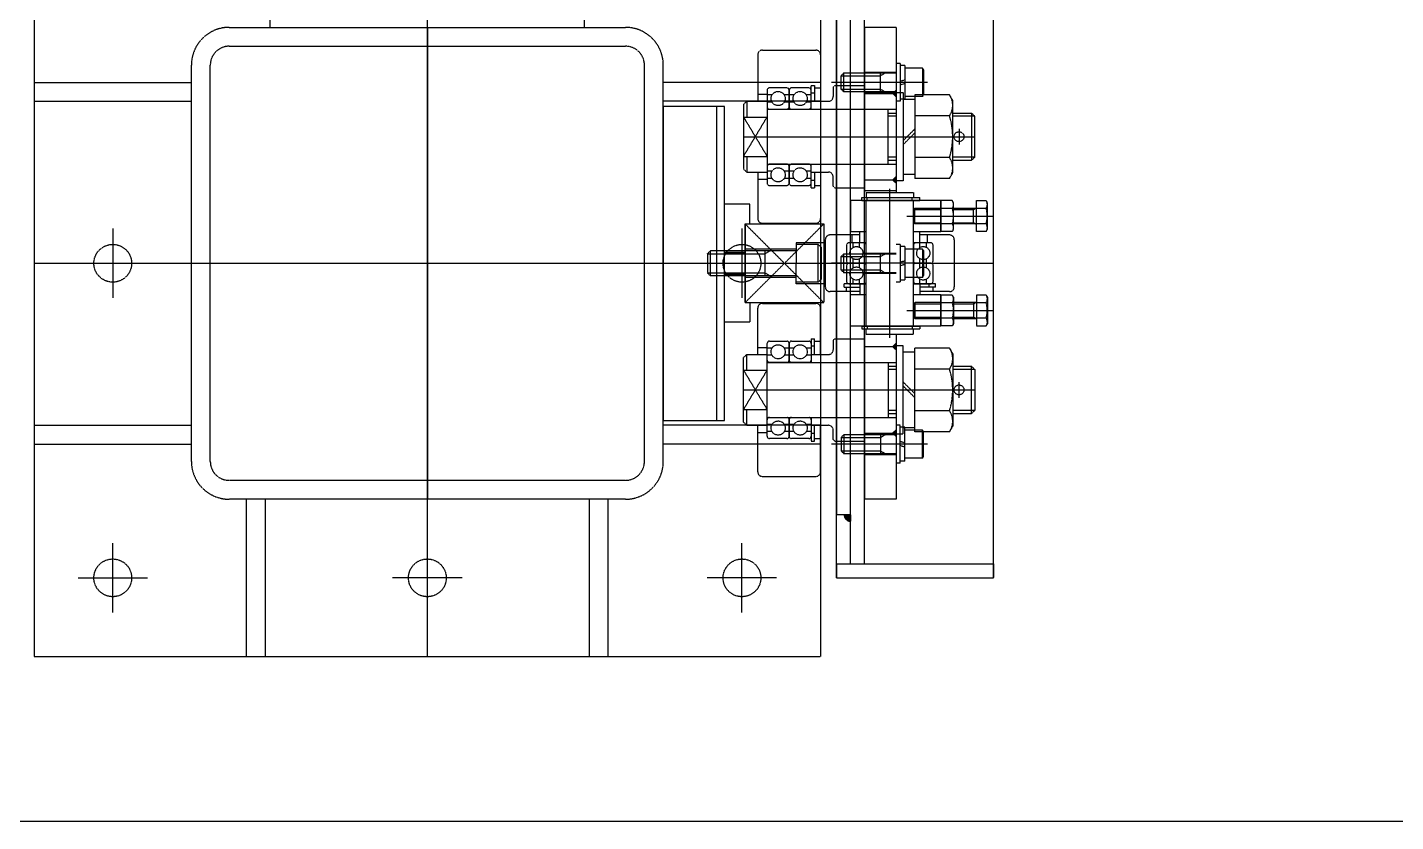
# Model space of a CAD drawing. Header units: millimetres. Extents: x -955179 to -912907, y 62798 to 154298.
# Drawn here: x -948711 to -947841, y 94740 to 95245 of the extents above; entities that cross this region are included whole.
import ezdxf

# ---------------------------------------------------------------- set-up
doc = ezdxf.new("R2010")
doc.units = ezdxf.units.MM
doc.header["$MEASUREMENT"] = 0
doc.linetypes.add('HIDDEN', pattern=[0.375, 0.25, -0.125])
doc.layers.add('CV', color=251, linetype='HIDDEN')

# ---------------------------------------------------------------- blocks, each defined once
blk = doc.blocks.new('A$C24162613')
at = {"layer": 'CV'}
blk.add_hatch(color=256, dxfattribs=at).paths.add_polyline_path([(1714, 2519), (1710, 2519), (1710, 2515, 0.414214)])
for p, q in [((1750, 2610, 0), (1201, 2610, 0)), ((1520, 2554.87), (1520, 2609.68)), ((1550, 2559), (1550, 2610.13)), ((1580, 2554.87), (1580, 2609.68)), ((1741, 2510), (1741, 2610, 0)), ((1741, 2610, 0), (1750, 2610, 0)), ((1750, 2510), (1750, 2610, 0)), ((1511.5, 2606), (1510.18, 2605.24)), ((1510.18, 2599), (1510.18, 2605.24)), ((1528.5, 2606), (1511.5, 2606)), ((1515.09, 2605.24), (1515.09, 2599)), ((1524.91, 2605.24), (1524.91, 2599)), ((1529.82, 2605.24), (1528.5, 2606)), ((1529.82, 2605.24), (1529.82, 2599)), ((1570.18, 2605.24), (1571.5, 2606)), ((1570.18, 2605.24), (1570.18, 2599)), ((1571.5, 2606), (1588.5, 2606)), ((1575.09, 2605.24), (1575.09, 2599)), ((1584.91, 2605.24), (1584.91, 2599)), ((1588.5, 2606), (1589.82, 2605.24)), ((1589.82, 2599), (1589.82, 2605.24)), ((1454.5, 2596), (1456.5, 2598)), ((1454.5, 2584), (1454.5, 2596)), ((1454.5, 2596), (1484.5, 2596)), ((1456.5, 2598), (1456.5, 2584)), ((1482.5, 2598), (1456.5, 2598)), ((1469.5, 2451), (1469.5, 2598)), ((1482.5, 2598), (1484.5, 2596)), ((1482.5, 2598), (1482.5, 2584)), ((1484.5, 2584), (1484.5, 2596)), ((1529.82, 2599), (1510.18, 2599)), ((1515, 2584.5), (1515, 2599)), ((1515.81, 2597.19), (1515, 2598.6)), ((1525, 2597.19), (1515, 2597.19)), ((1515.81, 2584.5), (1515.81, 2597.19)), ((1524.19, 2597.19), (1525, 2598.6)), ((1524.19, 2584.5), (1524.19, 2597.19)), ((1525, 2599), (1525, 2584.5)), ((1570.18, 2599), (1589.82, 2599)), ((1575, 2599), (1575, 2584.5)), ((1575.81, 2597.19), (1575, 2598.6)), ((1575, 2597.19), (1585, 2597.19)), ((1575.81, 2584.5), (1575.81, 2597.19)), ((1584.19, 2597.19), (1585, 2598.6)), ((1584.19, 2584.5), (1584.19, 2597.19)), ((1585, 2584.5), (1585, 2599)), ((1617.5, 2598), (1615.5, 2596)), ((1615.5, 2584), (1615.5, 2596)), ((1645.5, 2596), (1615.5, 2596)), ((1617.5, 2598), (1617.5, 2584)), ((1617.5, 2598), (1643.5, 2598)), ((1630.5, 2451), (1630.5, 2598)), ((1645.5, 2596), (1643.5, 2598)), ((1643.5, 2598), (1643.5, 2584)), ((1645.5, 2584), (1645.5, 2596)), ((1446.5, 2584), (1442.94, 2581.94)), ((1492.5, 2584), (1446.5, 2584)), ((1464.55, 2588), (1474.37, 2588)), ((1496.06, 2581.94), (1492.5, 2584)), ((1511.5, 2584.5), (1510.18, 2583.74)), ((1510.18, 2583.74), (1510.18, 2576.5)), ((1528.5, 2584.5), (1511.5, 2584.5)), ((1515.09, 2583.74), (1515.09, 2576.5)), ((1524.91, 2583.74), (1524.91, 2576.5)), ((1529.82, 2583.74), (1528.5, 2584.5)), ((1529.82, 2583.74), (1529.82, 2576.5)), ((1535, 2585), (1565, 2585)), ((1535, 2585), (1550, 2585)), ((1570.18, 2583.74), (1571.5, 2584.5)), ((1570.18, 2583.74), (1570.18, 2576.5)), ((1571.5, 2584.5), (1588.5, 2584.5)), ((1575.09, 2583.74), (1575.09, 2576.5)), ((1584.91, 2583.74), (1584.91, 2576.5)), ((1588.5, 2584.5), (1589.82, 2583.74)), ((1589.82, 2583.74), (1589.82, 2576.5)), ((1603.94, 2581.94), (1607.5, 2584)), ((1607.5, 2584), (1653.5, 2584)), ((1635.45, 2588), (1625.63, 2588)), ((1653.5, 2584), (1657.06, 2581.94)), ((1442.94, 2581.94), (1442.94, 2560)), ((1456.22, 2581.94), (1456.22, 2560)), ((1482.78, 2581.94), (1482.78, 2560)), ((1496.06, 2581.94), (1496.06, 2560)), ((1510, 2576.5), (1510, 2519)), ((1510, 2576.5), (1530, 2576.5)), ((1529.82, 2576.5), (1510.18, 2576.5)), ((1515, 2559.81), (1515, 2576.5)), ((1515.81, 2559), (1515.81, 2576.5)), ((1524.19, 2559), (1524.19, 2576.5)), ((1525, 2576.5), (1525, 2559.81)), ((1530, 2576.5), (1530, 2559)), ((1532, 2582), (1532, 2563)), ((1568, 2582), (1568, 2563)), ((1570, 2576.5), (1570, 2559)), ((1590, 2576.5), (1570, 2576.5)), ((1570.18, 2576.5), (1589.82, 2576.5)), ((1575, 2576.5), (1575, 2559.81)), ((1575.81, 2559), (1575.81, 2576.5)), ((1584.19, 2559), (1584.19, 2576.5)), ((1585, 2559.81), (1585, 2576.5)), ((1590, 2576.5), (1590, 2519)), ((1603.94, 2581.94), (1603.94, 2560)), ((1617.22, 2581.94), (1617.22, 2560)), ((1643.78, 2581.94), (1643.78, 2560)), ((1657.06, 2581.94), (1657.06, 2560)), ((1435, 2567.92, 0), (1435, 2506.88, 0)), ((1537, 2568), (1532, 2568)), ((1537, 2570), (1537, 2559)), ((1539.89, 2567.33), (1537, 2567.33)), ((1548.5, 2571.5), (1538.5, 2571.5)), ((1550, 2567.33), (1547.11, 2567.33)), ((1550, 2570), (1550, 2559)), ((1550, 2559), (1550, 2570)), ((1550, 2567.92), (1550, 2506.88)), ((1552.89, 2567.33), (1550, 2567.33)), ((1561.5, 2571.5), (1551.5, 2571.5)), ((1563, 2567.33), (1560.11, 2567.33)), ((1563, 2573), (1563, 2559)), ((1565.2, 2573), (1563, 2573)), ((1563, 2559), (1563, 2570)), ((1565.2, 2569), (1563, 2569)), ((1565.2, 2573), (1565.2, 2563)), ((1568, 2571.5), (1565.2, 2571.5)), ((1665, 2567.92, 0), (1665, 2506.88, 0)), ((1426, 2564.8, 0), (1427.21, 2565.5, 0)), ((1426, 2564.8, 0), (1444, 2564.8, 0)), ((1426, 2564.8, 0), (1426, 2553.5, 0)), ((1427.21, 2565.5, 0), (1442.79, 2565.5, 0)), ((1444, 2564.8, 0), (1442.79, 2565.5, 0)), ((1442.94, 2560), (1496.06, 2560)), ((1444, 2564.8, 0), (1444, 2553.5, 0)), ((1445.55, 2552.5), (1445.55, 2560)), ((1464.5, 2560), (1472, 2552.5)), ((1467, 2560), (1474.5, 2552.5)), ((1493.45, 2560), (1493.45, 2552.5)), ((1505, 2559), (1508.25, 2559)), ((1505, 2529), (1505, 2559)), ((1510, 2563.06), (1508.25, 2563.06)), ((1508.25, 2526.2), (1508.25, 2563.06)), ((1510, 2558.3), (1508.25, 2558.3)), ((1510, 2526.2), (1510, 2563.06)), ((1590, 2559), (1510, 2559)), ((1525, 2559.81), (1515, 2559.81)), ((1515.81, 2559), (1515, 2559.81)), ((1524.19, 2559), (1515.81, 2559)), ((1525, 2559.81), (1524.19, 2559)), ((1537, 2563), (1530, 2563)), ((1539.89, 2563.17), (1537, 2563.17)), ((1538.5, 2559), (1548.5, 2559)), ((1541, 2564.8), (1542.21, 2565.5)), ((1541, 2564.8), (1559, 2564.8)), ((1541, 2564.8), (1541, 2553.5)), ((1542.21, 2565.5), (1557.79, 2565.5)), ((1550, 2563.17), (1547.11, 2563.17)), ((1552.89, 2563.17), (1550, 2563.17)), ((1551.5, 2559), (1561.5, 2559)), ((1559, 2564.8), (1557.79, 2565.5)), ((1559, 2564.8), (1559, 2553.5)), ((1563, 2563.17), (1560.11, 2563.17)), ((1563, 2563), (1570, 2563)), ((1575, 2559.81), (1585, 2559.81)), ((1575, 2559.81), (1575.81, 2559)), ((1575.81, 2559), (1584.19, 2559)), ((1584.19, 2559), (1585, 2559.81)), ((1590, 2563.06), (1591.75, 2563.06)), ((1590, 2526.2), (1590, 2563.06)), ((1590, 2558.3), (1591.75, 2558.3)), ((1591.75, 2526.2), (1591.75, 2563.06)), ((1595, 2559), (1591.75, 2559)), ((1595, 2529), (1595, 2559)), ((1657.06, 2560), (1603.94, 2560)), ((1606.55, 2560), (1606.55, 2552.5)), ((1633, 2560), (1625.5, 2552.5)), ((1635.5, 2560), (1628, 2552.5)), ((1654.45, 2552.5), (1654.45, 2560)), ((1656, 2564.8, 0), (1657.21, 2565.5, 0)), ((1674, 2564.8, 0), (1656, 2564.8, 0)), ((1656, 2564.8, 0), (1656, 2553.5, 0)), ((1672.79, 2565.5, 0), (1657.21, 2565.5, 0)), ((1674, 2564.8, 0), (1672.79, 2565.5, 0)), ((1674, 2564.8, 0), (1674, 2553.5, 0)), ((1423, 2550.5, 0), (1447, 2550.5, 0)), ((1423, 2550.5, 0), (1423, 2548, 0)), ((1424.25, 2553.5, 0), (1445.75, 2553.5, 0)), ((1424.25, 2553.5, 0), (1424.25, 2550.5, 0)), ((1434.2, 2550.5, 0), (1433.39, 2553.5, 0)), ((1435.8, 2553.5, 0), (1436.61, 2550.5, 0)), ((1441.5, 2548), (1441.5, 2552.5)), ((1441.5, 2552.5), (1497.5, 2552.5)), ((1445.75, 2553.5, 0), (1445.75, 2550.5, 0)), ((1447, 2550.5, 0), (1447, 2548, 0)), ((1497.5, 2552.5), (1497.5, 2548)), ((1538, 2550.5), (1562, 2550.5)), ((1538, 2550.5), (1538, 2548)), ((1539.25, 2553.5), (1560.75, 2553.5)), ((1539.25, 2553.5), (1539.25, 2550.5)), ((1549.2, 2550.5), (1548.39, 2553.5)), ((1550.8, 2553.5), (1551.61, 2550.5)), ((1560.75, 2553.5), (1560.75, 2550.5)), ((1562, 2550.5), (1562, 2548)), ((1602.5, 2552.5), (1602.5, 2548)), ((1658.5, 2552.5), (1602.5, 2552.5)), ((1677, 2550.5, 0), (1653, 2550.5, 0)), ((1653, 2550.5, 0), (1653, 2548, 0)), ((1675.75, 2553.5, 0), (1654.25, 2553.5, 0)), ((1654.25, 2553.5, 0), (1654.25, 2550.5, 0)), ((1658.5, 2548), (1658.5, 2552.5)), ((1664.2, 2553.5, 0), (1663.39, 2550.5, 0)), ((1665.8, 2550.5, 0), (1666.61, 2553.5, 0)), ((1675.75, 2553.5, 0), (1675.75, 2550.5, 0)), ((1677, 2550.5, 0), (1677, 2548, 0)), ((1400, 2548), (1505, 2548)), ((1400, 2548), (1400, 2528)), ((1428.5, 2528, 0), (1428.5, 2548, 0)), ((1429, 2514.75, 0), (1429, 2548, 0)), ((1430.75, 2538, 0), (1429, 2541.03, 0)), ((1439.25, 2538, 0), (1441, 2541.03, 0)), ((1441, 2548, 0), (1441, 2514.75, 0)), ((1441.5, 2548, 0), (1441.5, 2528, 0)), ((1442, 2528), (1442, 2548)), ((1452, 2466), (1452, 2548)), ((1487, 2543), (1452, 2543)), ((1454.5, 2543), (1454.5, 2548)), ((1456.5, 2548), (1456.5, 2543)), ((1482.5, 2548), (1482.5, 2543)), ((1484.5, 2543), (1484.5, 2548)), ((1487, 2466), (1487, 2548)), ((1497, 2528), (1497, 2548)), ((1597.33, 2544), (1502.75, 2544)), ((1504, 2548, 0), (1504, 2528, 0)), ((1543.5, 2528), (1543.5, 2548)), ((1544, 2514.75), (1544, 2548)), ((1545.75, 2538), (1544, 2541.03)), ((1554.25, 2538), (1556, 2541.03)), ((1556, 2548), (1556, 2514.75)), ((1556.5, 2548), (1556.5, 2528)), ((1595, 2548), (1700, 2548)), ((1603, 2528), (1603, 2548)), ((1613, 2466), (1613, 2548)), ((1613, 2543), (1648, 2543)), ((1615.5, 2543), (1615.5, 2548)), ((1617.5, 2548), (1617.5, 2543)), ((1643.5, 2548), (1643.5, 2543)), ((1645.5, 2543), (1645.5, 2548)), ((1648, 2466), (1648, 2548)), ((1658, 2528), (1658, 2548)), ((1658.5, 2548, 0), (1658.5, 2528, 0)), ((1659, 2548, 0), (1659, 2514.75, 0)), ((1660.75, 2538, 0), (1659, 2541.03, 0)), ((1669.25, 2538, 0), (1671, 2541.03, 0)), ((1671, 2514.75, 0), (1671, 2548, 0)), ((1671.5, 2528, 0), (1671.5, 2548, 0)), ((1700, 2548), (1700, 2528)), ((1441, 2538, 0), (1429, 2538, 0)), ((1430.75, 2513, 0), (1430.75, 2538, 0)), ((1439.25, 2513, 0), (1439.25, 2538, 0)), ((1556, 2538), (1544, 2538)), ((1545.75, 2513), (1545.75, 2538)), ((1554.25, 2513), (1554.25, 2538)), ((1659, 2538, 0), (1671, 2538, 0)), ((1660.75, 2513, 0), (1660.75, 2538, 0)), ((1669.25, 2513, 0), (1669.25, 2538, 0)), ((1741, 2528), (1272, 2528)), ((1400, 2528), (1505, 2528)), ((1437, 2509), (1437, 2528)), ((1503.21, 2528), (1497, 2528)), ((1502, 2509), (1502, 2528)), ((1505, 2529), (1508.25, 2529)), ((1510, 2529.7), (1508.25, 2529.7)), ((1510, 2526.2), (1508.25, 2526.2)), ((1590, 2529), (1510, 2529)), ((1530, 2529), (1530, 2519)), ((1537, 2525), (1530, 2525)), ((1532, 2525), (1532, 2506)), ((1537, 2529), (1537, 2518)), ((1539.89, 2524.83), (1537, 2524.83)), ((1548.5, 2529), (1538.5, 2529)), ((1550, 2524.83), (1547.11, 2524.83)), ((1550, 2428), (1550, 2529)), ((1550, 2529), (1550, 2518)), ((1550, 2518), (1550, 2529)), ((1552.89, 2524.83), (1550, 2524.83)), ((1561.5, 2529), (1551.5, 2529)), ((1563, 2524.83), (1560.11, 2524.83)), ((1563, 2529), (1563, 2515)), ((1563, 2518), (1563, 2529)), ((1563, 2525), (1570, 2525)), ((1565.2, 2515), (1565.2, 2525)), ((1568, 2525), (1568, 2506)), ((1570, 2529), (1570, 2519)), ((1590, 2529.7), (1591.75, 2529.7)), ((1590, 2526.2), (1591.75, 2526.2)), ((1595, 2529), (1591.75, 2529)), ((1595, 2528), (1700, 2528)), ((1596.79, 2528), (1603, 2528)), ((1598, 2509), (1598, 2528)), ((1663, 2509), (1663, 2528)), ((1741, 2519), (1281, 2519)), ((1441, 2514.75, 0), (1429, 2514.75, 0)), ((1430.75, 2513, 0), (1429, 2514.75, 0)), ((1441, 2514.75, 0), (1439.25, 2513, 0)), ((1510, 2519), (1530, 2519)), ((1537, 2520), (1532, 2520)), ((1539.89, 2520.67), (1537, 2520.67)), ((1538.5, 2516.5), (1548.5, 2516.5)), ((1556, 2514.75), (1544, 2514.75)), ((1545.75, 2513), (1544, 2514.75)), ((1550, 2520.67), (1547.11, 2520.67)), ((1552.89, 2520.67), (1550, 2520.67)), ((1551.5, 2516.5), (1561.5, 2516.5)), ((1556, 2514.75), (1554.25, 2513)), ((1563, 2520.67), (1560.11, 2520.67)), ((1565.2, 2519), (1563, 2519)), ((1565.2, 2515), (1563, 2515)), ((1568, 2516.5), (1565.2, 2516.5)), ((1590, 2519), (1570, 2519)), ((1659, 2514.75, 0), (1671, 2514.75, 0)), ((1659, 2514.75, 0), (1660.75, 2513, 0)), ((1669.25, 2513, 0), (1671, 2514.75, 0)), ((1710, 2519), (1710, 2510)), ((1710, 2519), (1714, 2519)), ((1710, 2515), (1710, 2519)), ((1750, 2510), (1386, 2510)), ((1390, 2510), (1710, 2510)), ((1439.25, 2513, 0), (1430.75, 2513, 0)), ((1438, 2508), (1437, 2509)), ((1438, 2508), (1444, 2508)), ((1501, 2508), (1495, 2508)), ((1501, 2508), (1502, 2509)), ((1554.25, 2513), (1545.75, 2513)), ((1599, 2508), (1598, 2509)), ((1599, 2508), (1605, 2508)), ((1662, 2508), (1656, 2508)), ((1660.75, 2513, 0), (1669.25, 2513, 0)), ((1662, 2508), (1663, 2509)), ((1741, 2510), (1750, 2510)), ((1300, 2500), (1800, 2500)), ((1414.5, 2463), (1414.5, 2497)), ((1417.5, 2500), (1447, 2500)), ((1435, 2500), (1435, 2400)), ((1438.5, 2496.2), (1438.5, 2500)), ((1447, 2494), (1447, 2505)), ((1447, 2500), (1447, 2400)), ((1492, 2494), (1492, 2505)), ((1492, 2500), (1521.5, 2500)), ((1500.5, 2496.2), (1500.5, 2500)), ((1524.5, 2463), (1524.5, 2497)), ((1525, 2502), (1575, 2502)), ((1525, 2502), (1575, 2452)), ((1525, 2452), (1575, 2502)), ((1525, 2452), (1525, 2502)), ((1535, 2503), (1565, 2503)), ((1535, 2503), (1550, 2503)), ((1537, 2502), (1537, 2484.5)), ((1537, 2502), (1537, 2484.5)), ((1540, 2500.5), (1538, 2498.5)), ((1540, 2500.5), (1538, 2498.5)), ((1562, 2498.5), (1538, 2498.5)), ((1562, 2498.5), (1538, 2498.5)), ((1538, 2498.5), (1538, 2484.5)), ((1538, 2498.5), (1538, 2484.5)), ((1560, 2500.5), (1540, 2500.5)), ((1560, 2500.5), (1540, 2500.5)), ((1550, 2503), (1565, 2503)), ((1550, 2000), (1550, 2500)), ((1562, 2498.5), (1560, 2500.5)), ((1562, 2498.5), (1560, 2500.5)), ((1562, 2498.5), (1562, 2484.5)), ((1562, 2498.5), (1562, 2484.5)), ((1563, 2502), (1563, 2484.5)), ((1563, 2502), (1563, 2484.5)), ((1575, 2452), (1575, 2502)), ((1575.5, 2463), (1575.5, 2497)), ((1608, 2500), (1578.5, 2500)), ((1599.5, 2496.2), (1599.5, 2500)), ((1608, 2494), (1608, 2505)), ((1653, 2494), (1653, 2505)), ((1682.5, 2500), (1653, 2500)), ((1653, 2500), (1653, 2400)), ((1661.5, 2496.2), (1661.5, 2500)), ((1665, 2500), (1665, 2400)), ((1685.5, 2463), (1685.5, 2497)), ((1800, 2000), (1800, 2500)), ((1437, 2494), (1437, 2496.2)), ((1437, 2496.2), (1447, 2496.2)), ((1452, 2494), (1437, 2494)), ((1438.5, 2492.5), (1438.5, 2481.5)), ((1441.74, 2496.2), (1441.74, 2494)), ((1443, 2494), (1443, 2490.9)), ((1447.5, 2494), (1447.5, 2490.9)), ((1452, 2481.5), (1452, 2492.5)), ((1502, 2494), (1487, 2494)), ((1487, 2492.5), (1487, 2481.5)), ((1491.5, 2494), (1491.5, 2490.9)), ((1492, 2496.2), (1502, 2496.2)), ((1496, 2494), (1496, 2490.9)), ((1497.26, 2496.2), (1497.26, 2494)), ((1500.5, 2481.5), (1500.5, 2492.5)), ((1502, 2494), (1502, 2496.2)), ((1598, 2494), (1598, 2496.2)), ((1608, 2496.2), (1598, 2496.2)), ((1598, 2494), (1613, 2494)), ((1599.5, 2481.5), (1599.5, 2492.5)), ((1602.74, 2496.2), (1602.74, 2494)), ((1604, 2494), (1604, 2490.9)), ((1608.5, 2494), (1608.5, 2490.9)), ((1613, 2492.5), (1613, 2481.5)), ((1648, 2494), (1663, 2494)), ((1648, 2481.5), (1648, 2492.5)), ((1652.5, 2494), (1652.5, 2490.9)), ((1663, 2496.2), (1653, 2496.2)), ((1657, 2494), (1657, 2490.9)), ((1658.26, 2496.2), (1658.26, 2494)), ((1661.5, 2492.5), (1661.5, 2481.5)), ((1663, 2494), (1663, 2496.2)), ((1440, 2480), (1452, 2480)), ((1452, 2480), (1440, 2480)), ((1443, 2483.1), (1443, 2480)), ((1443, 2480), (1443, 2476.9)), ((1447.5, 2483.1), (1447.5, 2480)), ((1447.5, 2480), (1447.5, 2476.9)), ((1487, 2480), (1499, 2480)), ((1499, 2480), (1487, 2480)), ((1491.5, 2483.1), (1491.5, 2480)), ((1491.5, 2480), (1491.5, 2476.9)), ((1496, 2483.1), (1496, 2480)), ((1496, 2480), (1496, 2476.9)), ((1537, 2484.5), (1550, 2484.5)), ((1541, 2484.5), (1541, 2452)), ((1542, 2484.5), (1542, 2430)), ((1563, 2484.5), (1550, 2484.5)), ((1558, 2484.5), (1558, 2430)), ((1559, 2484.5), (1559, 2452)), ((1613, 2480), (1601, 2480)), ((1601, 2480), (1613, 2480)), ((1604, 2483.1), (1604, 2480)), ((1604, 2480), (1604, 2476.9)), ((1608.5, 2483.1), (1608.5, 2480)), ((1608.5, 2480), (1608.5, 2476.9)), ((1660, 2480), (1648, 2480)), ((1648, 2480), (1660, 2480)), ((1652.5, 2483.1), (1652.5, 2480)), ((1652.5, 2480), (1652.5, 2476.9)), ((1657, 2483.1), (1657, 2480)), ((1657, 2480), (1657, 2476.9)), ((1438.5, 2478.5), (1438.5, 2467.5)), ((1452, 2467.5), (1452, 2478.5)), ((1487, 2478.5), (1487, 2467.5)), ((1500.5, 2467.5), (1500.5, 2478.5)), ((1599.5, 2467.5), (1599.5, 2478.5)), ((1613, 2478.5), (1613, 2467.5)), ((1648, 2467.5), (1648, 2478.5)), ((1661.5, 2478.5), (1661.5, 2467.5)), ((1750, 2472.06), (1750, 2427.94)), ((1440, 2466), (1499, 2466)), ((1442.5, 2460), (1442.5, 2466)), ((1443, 2469.1), (1443, 2466)), ((1447, 2453), (1447, 2466)), ((1447.5, 2469.1), (1447.5, 2466)), ((1457, 2451), (1457, 2466)), ((1482, 2451), (1457, 2466)), ((1457, 2451), (1482, 2466)), ((1482, 2451), (1482, 2466)), ((1491.5, 2469.1), (1491.5, 2466)), ((1492, 2453), (1492, 2466)), ((1496, 2469.1), (1496, 2466)), ((1496.5, 2460), (1496.5, 2466)), ((1544, 2464.5), (1542, 2467.96)), ((1542, 2464.5), (1558, 2464.5)), ((1544, 2428), (1544, 2464.5)), ((1556, 2464.5), (1558, 2467.96)), ((1556, 2428), (1556, 2464.5)), ((1660, 2466), (1601, 2466)), ((1603.5, 2460), (1603.5, 2466)), ((1604, 2469.1), (1604, 2466)), ((1608, 2453), (1608, 2466)), ((1608.5, 2469.1), (1608.5, 2466)), ((1618, 2451), (1618, 2466)), ((1618, 2451), (1643, 2466)), ((1643, 2451), (1618, 2466)), ((1643, 2451), (1643, 2466)), ((1652.5, 2469.1), (1652.5, 2466)), ((1653, 2453), (1653, 2466)), ((1657, 2469.1), (1657, 2466)), ((1657.5, 2460), (1657.5, 2466)), ((1417.5, 2460), (1447, 2460)), ((1492, 2460), (1521.5, 2460)), ((1512.5, 2455), (1512.5, 2439)), ((1525, 2455), (1512.5, 2455)), ((1525, 2452), (1525, 2455)), ((1575, 2452), (1575, 2455)), ((1575, 2455), (1587.5, 2455)), ((1608, 2460), (1578.5, 2460)), ((1587.5, 2455), (1587.5, 2439)), ((1682.5, 2460), (1653, 2460)), ((1447, 2453), (1457, 2453)), ((1447, 2453), (1449, 2451)), ((1449, 2451), (1490, 2451)), ((1482, 2453), (1492, 2453)), ((1490, 2451), (1492, 2453)), ((1575, 2452), (1525, 2452)), ((1544, 2452), (1525, 2452)), ((1525, 2452), (1542, 2452)), ((1525, 2452), (1575, 2452)), ((1527.94, 2450), (1572.06, 2450)), ((1542, 2439), (1542, 2452)), ((1543.08, 2439), (1543.08, 2452)), ((1556.92, 2439), (1556.92, 2452)), ((1558, 2452), (1558, 2439)), ((1575, 2452), (1558, 2452)), ((1618, 2453), (1608, 2453)), ((1610, 2451), (1608, 2453)), ((1651, 2451), (1610, 2451)), ((1653, 2453), (1643, 2453)), ((1653, 2453), (1651, 2451)), ((1772.06, 2450), (1727.94, 2450)), ((1450, 2400), (1450, 2439)), ((1650, 2439), (1450, 2439)), ((1650, 2400), (1650, 2439)), ((1650, 2434), (1450, 2434)), ((1558, 2430), (1542, 2430)), ((1544, 2428), (1542, 2430)), ((1544, 2428), (1542, 2430)), ((1558, 2430), (1542, 2430)), ((1544, 2428), (1556, 2428)), ((1544, 2428), (1556, 2428)), ((1558, 2430), (1556, 2428)), ((1558, 2430), (1556, 2428)), ((1676, 2400), (1424, 2400)), ((1450, 2400), (1650, 2400)), ((1550, 2391.91), (1550, 2400)), ((1550, 2100), (1550, 2400)), ((1676, 2388), (1424, 2388)), ((1400, 2124), (1400, 2376)), ((1412, 2124), (1412, 2376)), ((1688, 2376), (1688, 2124)), ((1700, 2376), (1700, 2124)), ((1800, 2365), (1700, 2365)), ((1400, 2350), (1361, 2350)), ((1400, 2150), (1400, 2350)), ((1800, 2353), (1700, 2353)), ((1750, 2272.06), (1750, 2227.94)), ((1800, 2250), (1300, 2250)), ((1400, 2250), (1700, 2250)), ((1408.09, 2250), (1400, 2250)), ((1400, 2150), (1361, 2150)), ((1800, 2147), (1700, 2147)), ((1800, 2135), (1700, 2135)), ((1676, 2112), (1424, 2112)), ((1676, 2100), (1424, 2100)), ((1435, 2000), (1435, 2100)), ((1447, 2000), (1447, 2100)), ((1653, 2000), (1653, 2100)), ((1665, 2000), (1665, 2100)), ((1750, 2027.94), (1750, 2072.06)), ((1527.94, 2050), (1572.06, 2050)), ((1772.06, 2050), (1727.94, 2050)), ((1300, 2000), (1800, 2000))]:
    blk.add_line(p, q, dxfattribs=at)
for centre, radius in [((1469.5, 2588), 3.15), ((1630.5, 2588), 3.15), ((1543.5, 2565.25), 4.17), ((1556.5, 2565.25), 4.17), ((1543.5, 2522.75), 4.17), ((1556.5, 2522.75), 4.17), ((1445.25, 2487), 4.5), ((1493.75, 2487), 4.5), ((1606.25, 2487), 4.5), ((1654.75, 2487), 4.5), ((1445.25, 2473), 4.5), ((1493.75, 2473), 4.5), ((1606.25, 2473), 4.5), ((1654.75, 2473), 4.5), ((1550, 2450), 12), ((1750, 2450), 12), ((1750, 2250), 12), ((1550, 2050), 12), ((1750, 2050), 12)]:
    blk.add_circle(centre, radius, dxfattribs=at)
for centre, radius, start, end in [((1512.64, 2601.66), 4.34, 55.59101, 124.40899), ((1520, 2588.96), 17, 73.21986, 106.78014), ((1527.36, 2601.66), 4.34, 55.59101, 124.40899), ((1572.64, 2601.66), 4.34, 55.59101, 124.40899), ((1580, 2588.96), 17, 73.21986, 106.78014), ((1587.36, 2601.66), 4.34, 55.59101, 124.40899), ((1449.58, 2572.25), 11.75, 55.59101, 124.40899), ((1469.82, 2538), 46, 90.40019, 107.1986), ((1469.18, 2538), 46, 72.8014, 89.59981), ((1489.42, 2572.25), 11.75, 55.59101, 124.40899), ((1512.64, 2580.16), 4.34, 55.59101, 124.40899), ((1520.12, 2567.5), 17, 90.40019, 107.1986), ((1519.88, 2567.5), 17, 72.8014, 89.59981), ((1527.36, 2580.16), 4.34, 55.59101, 124.40899), ((1535, 2582), 3, 90, 180), ((1565, 2582), 3, 0, 90), ((1572.64, 2580.16), 4.34, 55.59101, 124.40899), ((1580.12, 2567.5), 17, 90.40019, 107.1986), ((1579.88, 2567.5), 17, 72.8014, 89.59981), ((1587.36, 2580.16), 4.34, 55.59101, 124.40899), ((1610.58, 2572.25), 11.75, 55.59101, 124.40899), ((1630.82, 2538), 46, 90.40019, 107.1986), ((1630.18, 2538), 46, 72.8014, 89.59981), ((1650.42, 2572.25), 11.75, 55.59101, 124.40899), ((1538.5, 2570), 1.5, 90, 180), ((1548.5, 2570), 1.5, 0, 90), ((1551.5, 2570), 1.5, 90, 180), ((1561.5, 2570), 1.5, 0, 90), ((1538.5, 2560.5), 1.5, 180, 270), ((1548.5, 2560.5), 1.5, 270, 0), ((1551.5, 2560.5), 1.5, 180, 270), ((1561.5, 2560.5), 1.5, 270, 0), ((1538.5, 2527.5), 1.5, 90, 180), ((1548.5, 2527.5), 1.5, 0, 90), ((1551.5, 2527.5), 1.5, 90, 180), ((1561.5, 2527.5), 1.5, 0, 90), ((1538.5, 2518), 1.5, 180, 270), ((1548.5, 2518), 1.5, 270, 0), ((1551.5, 2518), 1.5, 180, 270), ((1561.5, 2518), 1.5, 270, 0), ((1710, 2519), 4, 270, 0), ((1444, 2505), 3, 0, 90), ((1495, 2505), 3, 90, 180), ((1535, 2506), 3, 180, 270), ((1565, 2506), 3, 270, 0), ((1605, 2505), 3, 0, 90), ((1656, 2505), 3, 90, 180), ((1417.5, 2497), 3, 90, 180), ((1521.5, 2497), 3, 0, 90), ((1578.5, 2497), 3, 90, 180), ((1682.5, 2497), 3, 0, 90), ((1440, 2492.5), 1.5, 90, 180), ((1450.5, 2492.5), 1.5, 0, 90), ((1488.5, 2492.5), 1.5, 90, 180), ((1499, 2492.5), 1.5, 0, 90), ((1601, 2492.5), 1.5, 90, 180), ((1611.5, 2492.5), 1.5, 0, 90), ((1649.5, 2492.5), 1.5, 90, 180), ((1660, 2492.5), 1.5, 0, 90), ((1440, 2481.5), 1.5, 180, 270), ((1440, 2478.5), 1.5, 90, 180), ((1450.5, 2481.5), 1.5, 270, 0), ((1450.5, 2478.5), 1.5, 0, 90), ((1488.5, 2481.5), 1.5, 180, 270), ((1488.5, 2478.5), 1.5, 90, 180), ((1499, 2481.5), 1.5, 270, 0), ((1499, 2478.5), 1.5, 0, 90), ((1601, 2481.5), 1.5, 180, 270), ((1601, 2478.5), 1.5, 90, 180), ((1611.5, 2481.5), 1.5, 270, 0), ((1611.5, 2478.5), 1.5, 0, 90), ((1649.5, 2481.5), 1.5, 180, 270), ((1649.5, 2478.5), 1.5, 90, 180), ((1660, 2481.5), 1.5, 270, 0), ((1660, 2478.5), 1.5, 0, 90), ((1417.5, 2463), 3, 180, 270), ((1440, 2467.5), 1.5, 180, 270), ((1450.5, 2467.5), 1.5, 270, 0), ((1488.5, 2467.5), 1.5, 180, 270), ((1499, 2467.5), 1.5, 270, 0), ((1521.5, 2463), 3, 270, 0), ((1578.5, 2463), 3, 180, 270), ((1601, 2467.5), 1.5, 180, 270), ((1611.5, 2467.5), 1.5, 270, 0), ((1649.5, 2467.5), 1.5, 180, 270), ((1660, 2467.5), 1.5, 270, 0), ((1682.5, 2463), 3, 270, 0), ((1424, 2376), 24, 90, 180), ((1676, 2376), 24, 0, 90), ((1424, 2376), 12, 90, 180), ((1676, 2376), 12, 0, 90), ((1424, 2124), 24, 180, 270), ((1424, 2124), 12, 180, 270), ((1676, 2124), 12, 270, 0), ((1676, 2124), 24, 270, 0)]:
    blk.add_arc(centre, radius, start, end, dxfattribs=at)
for points in [[(1439.43, 2548), (1442, 2548), (1442, 2545.17)], [(1444.57, 2548), (1442, 2548), (1442, 2545.17)], [(1494.43, 2548), (1497, 2548), (1497, 2545.17)], [(1499.57, 2548), (1497, 2548), (1497, 2545.17)], [(1600.43, 2548), (1603, 2548), (1603, 2545.17)], [(1605.57, 2548), (1603, 2548), (1603, 2545.17)], [(1655.43, 2548), (1658, 2548), (1658, 2545.17)], [(1660.57, 2548), (1658, 2548), (1658, 2545.17)]]:
    blk.add_solid(points, dxfattribs=at)

msp = doc.modelspace()

# ---------------------------------------------------------------- linework, layer by layer
at = {"layer": 'CV'}
msp.add_lwpolyline([(-946971.26, 98550.13), (-946971.26, 94740.13), (-954526.68, 94740.13), (-954526.68, 98550.13), (-946971.26, 98550.13)], dxfattribs=at)

# ---------------------------------------------------------------- block references
at = {"layer": 'CV', "rotation": 269.9999999999999}
msp.add_blockref('A$C24162613', (-950706.68, 96645.13), dxfattribs=at)

doc.saveas('drawing.dxf')
